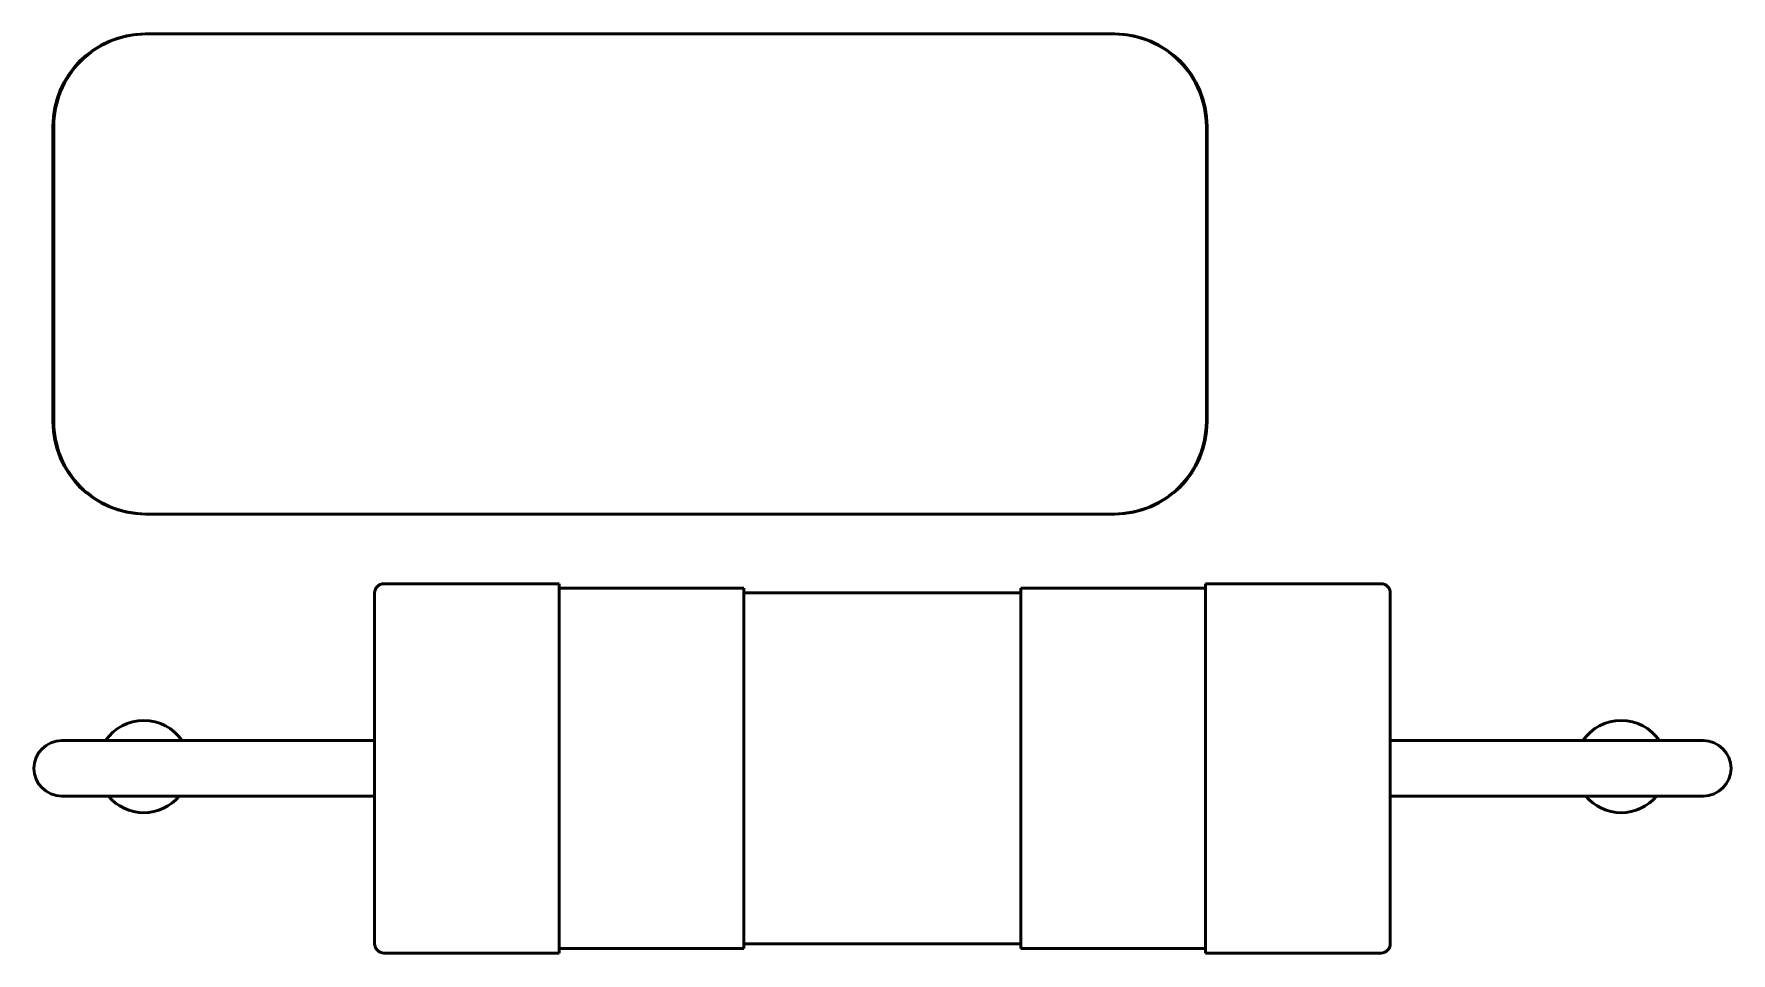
# Model space of a CAD drawing. Header units: millimetres. Extents: x -86 to 841, y -58 to 594.
# Drawn here: x 502.54 to 520.92, y 248.48 to 258.44 of the extents above; entities that cross this region are included whole.
import ezdxf

# ---------------------------------------------------------------- set-up
doc = ezdxf.new("R2010")
doc.units = ezdxf.units.MM
doc.layers.add('Visible (ISO)', color=7, linetype='Continuous', lineweight=50)

msp = doc.modelspace()

# ---------------------------------------------------------------- linework, layer by layer
at = {"layer": 'Visible (ISO)'}
for p, q in [((503.758, 258.438), (503.75, 258.438)), ((514.24, 258.438), (503.76, 258.438)), ((514.239, 258.438), (514.25, 258.438)), ((502.75, 257.438), (502.75, 254.238)), ((502.759, 257.438), (502.759, 254.238)), ((515.242, 254.238), (515.242, 257.438)), ((515.25, 257.438), (515.25, 254.238)), ((503.754, 253.238), (503.75, 253.238)), ((503.76, 253.238), (514.24, 253.238)), ((514.238, 253.238), (514.25, 253.238)), ((506.234, 252.384), (506.234, 248.584)), ((508.234, 252.484), (506.334, 252.484)), ((508.234, 248.484), (508.234, 252.484)), ((508.234, 252.434), (510.234, 252.434)), ((510.234, 248.534), (510.234, 252.434)), ((513.234, 252.384), (510.234, 252.384)), ((513.234, 252.434), (513.234, 248.534)), ((515.234, 252.434), (513.234, 252.434)), ((515.234, 252.484), (515.234, 248.484)), ((515.234, 252.484), (517.134, 252.484)), ((517.234, 252.384), (517.234, 248.584)), ((506.233, 251.145), (506.233, 251.097)), ((506.233, 251.145), (506.234, 251.145)), ((506.233, 251.097), (506.233, 250.981)), ((506.233, 250.957), (506.233, 250.981)), ((506.233, 250.913), (506.233, 250.957)), ((506.233, 250.957), (506.234, 250.957)), ((506.233, 250.913), (506.233, 250.791)), ((503.844, 250.784), (502.844, 250.784)), ((503.844, 250.784), (506.233, 250.784)), ((506.233, 250.791), (506.233, 250.654)), ((519.624, 250.784), (517.234, 250.784)), ((520.624, 250.784), (519.624, 250.784)), ((506.233, 250.654), (506.233, 250.599)), ((506.233, 250.654), (506.234, 250.654)), ((506.233, 250.499), (506.233, 250.599)), ((506.233, 250.599), (506.234, 250.599)), ((506.233, 250.499), (506.234, 250.499)), ((506.233, 250.382), (506.234, 250.382)), ((506.233, 250.364), (506.233, 250.382)), ((506.233, 250.307), (506.233, 250.364)), ((506.233, 250.364), (506.234, 250.364)), ((502.844, 250.184), (503.844, 250.184)), ((503.844, 250.184), (506.234, 250.184)), ((506.233, 250.307), (506.234, 250.307)), ((506.233, 250.306), (506.233, 250.307)), ((506.233, 250.306), (506.234, 250.306)), ((506.233, 250.301), (506.234, 250.301)), ((506.233, 250.281), (506.233, 250.301)), ((506.233, 250.229), (506.233, 250.281)), ((506.233, 250.229), (506.233, 250.195)), ((506.233, 250.195), (506.234, 250.195)), ((506.233, 250.183), (506.234, 250.183)), ((506.233, 250.183), (506.233, 250.183)), ((506.233, 250.183), (506.234, 250.183)), ((506.233, 250.171), (506.233, 250.183)), ((506.233, 250.166), (506.233, 250.171)), ((506.233, 250.166), (506.234, 250.166)), ((506.233, 250.093), (506.233, 250.166)), ((519.624, 250.184), (517.234, 250.184)), ((519.624, 250.184), (520.624, 250.184)), ((506.233, 250.09), (506.233, 250.093)), ((506.233, 250.093), (506.234, 250.093)), ((506.233, 250.09), (506.234, 250.09)), ((506.233, 250.085), (506.233, 250.09)), ((506.233, 250.085), (506.234, 250.085)), ((506.233, 250.063), (506.233, 250.085)), ((506.233, 250.022), (506.233, 250.063)), ((506.233, 250.063), (506.234, 250.063)), ((506.233, 249.968), (506.233, 250.022)), ((506.233, 249.947), (506.233, 249.968)), ((506.233, 249.947), (506.234, 249.947)), ((506.233, 249.939), (506.233, 249.947)), ((506.233, 249.885), (506.233, 249.939)), ((506.233, 249.939), (506.234, 249.939)), ((506.233, 249.865), (506.233, 249.885)), ((506.233, 249.885), (506.234, 249.885)), ((506.233, 249.811), (506.233, 249.865)), ((506.233, 249.865), (506.234, 249.865)), ((506.233, 249.811), (506.234, 249.811)), ((506.233, 249.79), (506.233, 249.811)), ((506.233, 249.769), (506.233, 249.79)), ((506.233, 249.769), (506.234, 249.769)), ((506.233, 249.707), (506.233, 249.761)), ((506.233, 249.761), (506.234, 249.761)), ((506.233, 249.687), (506.233, 249.707)), ((506.233, 249.707), (506.234, 249.707)), ((506.233, 249.633), (506.233, 249.687)), ((506.233, 249.687), (506.234, 249.687)), ((506.233, 249.633), (506.234, 249.633)), ((508.234, 248.534), (510.234, 248.534)), ((513.234, 248.584), (510.234, 248.584)), ((515.234, 248.534), (513.234, 248.534)), ((508.234, 248.484), (506.334, 248.484)), ((515.234, 248.484), (517.134, 248.484))]:
    msp.add_line(p, q, dxfattribs=at)
for centre, radius, start, end in [((503.75, 257.438), 1, 90, 180), ((514.25, 257.438), 1, 0, 90), ((503.75, 254.238), 1, 180, 270), ((514.25, 254.238), 1, 270, 0), ((506.334, 252.384), 0.1, 90, 180), ((517.134, 252.384), 0.1, 0, 90), ((503.734, 250.504), 0.5, 34.0426, 145.9574), ((519.734, 250.504), 0.5, 34.0426, 145.9574), ((502.844, 250.484), 0.3, 90, 270), ((520.624, 250.484), 0.3, 270, 90), ((503.734, 250.504), 0.5, 219.8061, 320.1939), ((519.734, 250.504), 0.5, 219.806, 320.194), ((506.334, 248.584), 0.1, 180, 270), ((517.134, 248.584), 0.1, 270, 0)]:
    msp.add_arc(centre, radius, start, end, dxfattribs=at)
for points, knots in [([(503.76, 258.438), (503.637, 258.438), (503.491, 258.409), (503.263, 258.314), (503.139, 258.232), (502.964, 258.057), (502.882, 257.934), (502.788, 257.706), (502.759, 257.561), (502.759, 257.438)], [-0.1482197, -0.1482197, -0.1482197, -0.1482197, -0.1111073, -0.1111073, -0.0740379, -0.0740379, -0.037006, -0.037006, 0, 0, 0, 0]), ([(515.242, 257.438), (515.242, 257.561), (515.213, 257.706), (515.118, 257.934), (515.036, 258.057), (514.861, 258.232), (514.738, 258.314), (514.509, 258.409), (514.364, 258.438), (514.24, 258.438)], [0, 0, 0, 0, 0.037006, 0.037006, 0.0740379, 0.0740379, 0.1111073, 0.1111073, 0.1482197, 0.1482197, 0.1482197, 0.1482197]), ([(502.759, 254.238), (502.759, 254.114), (502.788, 253.969), (502.882, 253.741), (502.965, 253.618), (503.139, 253.443), (503.263, 253.361), (503.491, 253.267), (503.637, 253.238), (503.76, 253.238)], [0, 0, 0, 0, 0.0370212, 0.0370212, 0.0740684, 0.0740684, 0.1111225, 0.1111225, 0.1482197, 0.1482197, 0.1482197, 0.1482197]), ([(514.24, 253.238), (514.364, 253.238), (514.509, 253.267), (514.738, 253.361), (514.861, 253.443), (515.036, 253.618), (515.118, 253.741), (515.213, 253.969), (515.242, 254.114), (515.242, 254.238)], [-0.1482197, -0.1482197, -0.1482197, -0.1482197, -0.1111225, -0.1111225, -0.0740684, -0.0740684, -0.0370212, -0.0370212, 0, 0, 0, 0])]:
    msp.add_open_spline(points, degree=3, knots=knots, dxfattribs=at)

doc.saveas('drawing.dxf')
